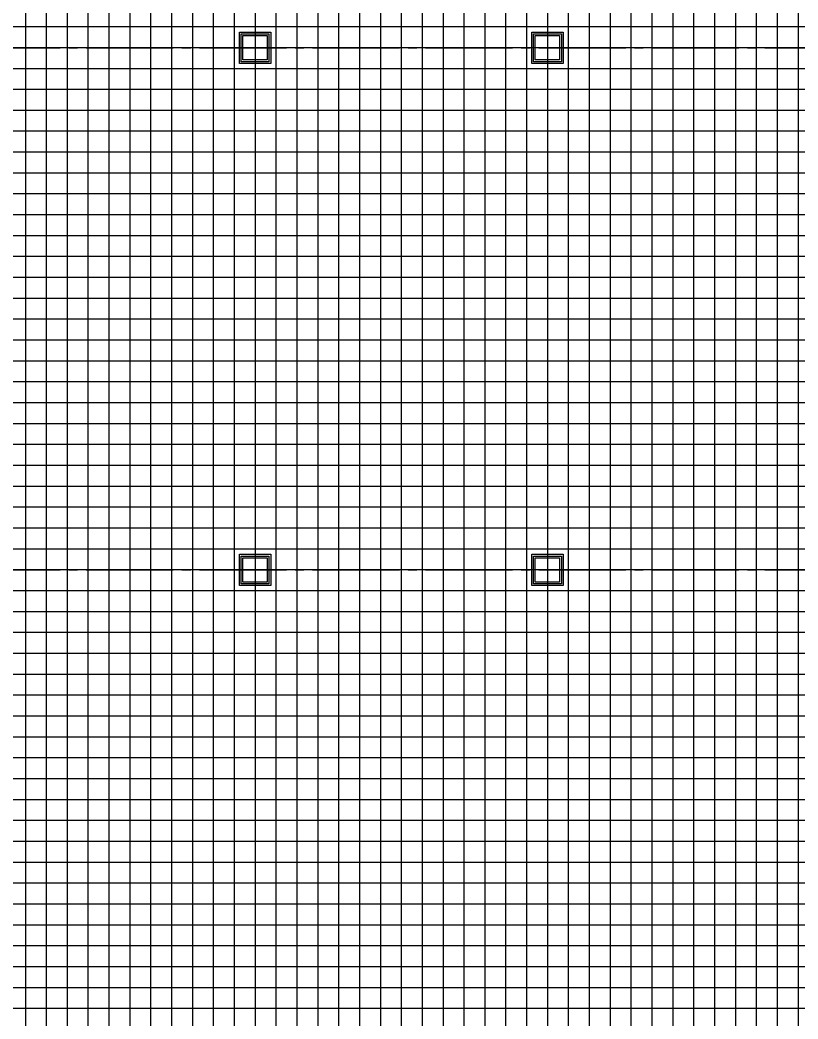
# Model space of a CAD drawing. Header units: millimetres. Extents: x -960 to 41501, y -1010 to 11880.
# Drawn here: x 16965 to 19200, y 4710 to 7580 of the extents above; entities that cross this region are included whole.
import ezdxf
from ezdxf.enums import TextEntityAlignment as Align

# ---------------------------------------------------------------- set-up
doc = ezdxf.new("R2010")
doc.units = ezdxf.units.MM
doc.header["$LTSCALE"] = 100
doc.linetypes.add('X-S-FAB-L10$0$COL-CEN-LIN', pattern=[3.25, 2.5, -0.25, 0.25, -0.25])
for name, color, linetype in [('0-XREF', 7, 'Continuous'), ('188K-SM-03-F10-ARCH-PA-Y2257103$0$K-P1S-4.2-單抗', 53, 'Continuous'), ('188K-SM-03-F10-ARCH-RF-Y2257103$0$0-xref', 7, 'Continuous'), ('188K-SM-03-F10-ARCH-RF-Y2257103$0$K-RF-0.55', 191, 'Continuous'), ('188K-SM-03-F10-ARCH-RF-Y2257103$0$K-RF-0.55-AREA', 6, 'Continuous'), ('X-S-FAB-L10$0$0-DIM-TXT', 8, 'Continuous'), ('X-S-FAB-L10$0$BLOCK', 8, 'Continuous'), ('X-S-FAB-L10$0$CCL', 8, 'X-S-FAB-L10$0$COL-CEN-LIN'), ('X-S-FAB-L10$0$COL-S', 8, 'Continuous')]:
    doc.layers.add(name, color=color, linetype=linetype)
doc.styles.add('X-S-FAB-L10$0$CHINA', font='simplex.shx', dxfattribs={"width": 0.75, "bigfont": 'chineset.shx'})
doc.styles.add('X-S-FAB-L10$0$Standard', font='', dxfattribs={"width": 0.8})
doc.styles.add('X-S-FAB-L10$0$TG_NOTE_TEXT', font='simplex.shx', dxfattribs={"width": 0.75, "bigfont": 'chineset.shx'})
doc.styles.get('X-S-FAB-L10$0$Standard').set_extended_font_data('Microsoft JhengHei')

# ---------------------------------------------------------------- blocks, each defined once
blk = doc.blocks.new('X-S-FAB-L10$0$FAB2-L05')
at = {"layer": 'X-S-FAB-L10$0$CCL'}
for p, q in [((-8520, 11005), (-8520, 0)), ((-7680, 11005), (-7680, 0)), ((-26880, 8220), (1210, 8220)), ((-26880, 6720), (1210, 6720))]:
    blk.add_line(p, q, dxfattribs=at)
at = {"layer": 'X-S-FAB-L10$0$COL-S'}
for points in [[(-8555, 8255), (-8485, 8255), (-8485, 8185), (-8555, 8185)], [(-7715, 8255), (-7645, 8255), (-7645, 8185), (-7715, 8185)], [(-8555, 6755), (-8485, 6755), (-8485, 6685), (-8555, 6685)], [(-7715, 6755), (-7645, 6755), (-7645, 6685), (-7715, 6685)]]:
    blk.add_lwpolyline(points, close=True, dxfattribs=at)
blk = doc.blocks.new('X-S-FAB-L10')
at = {"layer": 'X-S-FAB-L10$0$COL-S'}
for p, q in [((17605, 7535), (17675, 7535)), ((17605, 7465), (17605, 7535)), ((17675, 7535), (17675, 7465)), ((18445, 7535), (18515, 7535)), ((18445, 7465), (18445, 7535)), ((18515, 7535), (18515, 7465)), ((17675, 7465), (17605, 7465)), ((18515, 7465), (18445, 7465)), ((17605, 6035), (17675, 6035)), ((17605, 5965), (17605, 6035)), ((17675, 6035), (17675, 5965)), ((18445, 6035), (18515, 6035)), ((18445, 5965), (18445, 6035)), ((18515, 6035), (18515, 5965)), ((17675, 5965), (17605, 5965)), ((18515, 5965), (18445, 5965))]:
    blk.add_line(p, q, dxfattribs=at)
at = {"layer": 'X-S-FAB-L10$0$BLOCK'}
blk.add_blockref('X-S-FAB-L10$0$FAB2-L05', (26160, -720), dxfattribs=at)
at = {"style": 'X-S-FAB-L10$0$TG_NOTE_TEXT', "width": 0.5, "flags": 1}
for p in [(7463.3, 9020), (18268.3, 8649), (11197.8, 4800.2), (16485.8, 4800.2), (25420.3, 2635), (13360, 320, 0), (7463.3, -33.3)]:
    blk.add_attdef('WH', text='', height=20, dxfattribs=at).set_placement(p, align=Align.BOTTOM_LEFT)
at = {"width": 0.5}
for style, p in [('X-S-FAB-L10$0$TG_NOTE_TEXT', (7585, 9020)), ('X-S-FAB-L10$0$TG_NOTE_TEXT', (18390, 8649)), ('X-S-FAB-L10$0$TG_NOTE_TEXT', (11117.5, 4813.5)), ('X-S-FAB-L10$0$TG_NOTE_TEXT', (16607.5, 4813.5)), ('X-S-FAB-L10$0$TG_NOTE_TEXT', (25350, 2635)), ('X-S-FAB-L10$0$Standard', (13129.4, 325, 0)), ('X-S-FAB-L10$0$TG_NOTE_TEXT', (7585, -20))]:
    blk.add_attdef('DESC', text='', height=10, dxfattribs=dict(at, style=style)).set_placement(p, align=Align.BOTTOM_LEFT)
for tag, style, p in [('TYPE', 'X-S-FAB-L10$0$TG_NOTE_TEXT', (7619.3, 9020)), ('NO', 'X-S-FAB-L10$0$TG_NOTE_TEXT', (7650.1, 9020)), ('TYPE', 'X-S-FAB-L10$0$TG_NOTE_TEXT', (18424.2, 8649)), ('NO', 'X-S-FAB-L10$0$TG_NOTE_TEXT', (18455, 8649)), ('NO', 'X-S-FAB-L10$0$TG_NOTE_TEXT', (11088.6, 4813.5)), ('TYPE', 'X-S-FAB-L10$0$TG_NOTE_TEXT', (11151.8, 4813.5)), ('TYPE', 'X-S-FAB-L10$0$TG_NOTE_TEXT', (16641.8, 4813.5)), ('NO', 'X-S-FAB-L10$0$TG_NOTE_TEXT', (16672.6, 4813.5)), ('NO', 'X-S-FAB-L10$0$TG_NOTE_TEXT', (25313, 2635)), ('TYPE', 'X-S-FAB-L10$0$TG_NOTE_TEXT', (25350, 2635)), ('NO', 'X-S-FAB-L10$0$Standard', (13100, 320, 0)), ('TYPE', 'X-S-FAB-L10$0$Standard', (13129.4, 320, 0)), ('TYPE', 'X-S-FAB-L10$0$TG_NOTE_TEXT', (7619.3, -20)), ('NO', 'X-S-FAB-L10$0$TG_NOTE_TEXT', (7650.1, -20))]:
    blk.add_attdef(tag, text='', height=10, dxfattribs=dict(at, style=style)).set_placement(p, align=Align.BOTTOM_RIGHT)
at = {"style": 'X-S-FAB-L10$0$TG_NOTE_TEXT', "width": 0.5, "flags": 1}
for rotation, p in [(180, (43, 7480)), (180, (943, 7480)), (90, (24310, 3717.8)), (270, (17080, 1711.7))]:
    blk.add_attdef('WH', text='', height=20, rotation=rotation, dxfattribs=at).set_placement(p, align=Align.BOTTOM_LEFT)
at = {"width": 0.5}
for rotation, style, p in [(180, 'X-S-FAB-L10$0$Standard', (317.6, 7480)), (180, 'X-S-FAB-L10$0$Standard', (1217.6, 7480)), (90, 'X-S-FAB-L10$0$TG_NOTE_TEXT', (24310, 3647.5)), (270, 'X-S-FAB-L10$0$TG_NOTE_TEXT', (17080, 1605))]:
    blk.add_attdef('DESC', text='', height=10, rotation=rotation, dxfattribs=dict(at, style=style)).set_placement(p, align=Align.BOTTOM_LEFT)
for tag, rotation, style, p in [('TYPE', 180, 'X-S-FAB-L10$0$Standard', (317.6, 7480)), ('NO', 180, 'X-S-FAB-L10$0$Standard', (347, 7480)), ('TYPE', 180, 'X-S-FAB-L10$0$Standard', (1217.6, 7480)), ('NO', 180, 'X-S-FAB-L10$0$Standard', (1247, 7480)), ('TYPE', 90, 'X-S-FAB-L10$0$TG_NOTE_TEXT', (24310, 3647.5)), ('NO', 90, 'X-S-FAB-L10$0$TG_NOTE_TEXT', (24310, 3610.5)), ('TYPE', 270, 'X-S-FAB-L10$0$TG_NOTE_TEXT', (17080, 1605)), ('NO', 270, 'X-S-FAB-L10$0$TG_NOTE_TEXT', (17080, 1573))]:
    blk.add_attdef(tag, text='', height=10, rotation=rotation, dxfattribs=dict(at, style=style)).set_placement(p, align=Align.BOTTOM_RIGHT)
at = {"layer": 'X-S-FAB-L10$0$0-DIM-TXT', "style": 'X-S-FAB-L10$0$CHINA', "width": 0.75}
for p in [(667.4, 7855.1, -2689.4), (22627.4, 6728.8), (25644.7, 6728.8), (24778.8, 5569.1), (1118.3, 4980), (417.8, 4594.6), (23874.8, 4355), (22927.4, 4330.1), (23749.9, 3901.4), (417.8, 3765.2), (1118.3, 3730), (417.8, 3115.8), (536.9, 2227.8), (16909, 1782.7), (888.4, 880.5), (16977.4, 750), (18878.8, 750), (25641.2, 553.2), (21364, 526.9)]:
    blk.add_attdef('HIG', text='', height=80, dxfattribs=at).set_placement(p, align=Align.MIDDLE_LEFT)
blk = doc.blocks.new('188K-SM-03-F10-ARCH-RF-Y2257103')
at = {"layer": '188K-SM-03-F10-ARCH-RF-Y2257103$0$0-xref'}
blk.add_lwpolyline([(17605, 6035), (17675, 6035), (17675, 5965), (17605, 5965)], close=True, dxfattribs=at)
at = {"layer": '188K-SM-03-F10-ARCH-RF-Y2257103$0$K-RF-0.55'}
for p, q in [((16980, 9010.5), (16980, 2075)), ((17040, 9010.5), (17040, 2075)), ((17100, 9010.5), (17100, 1870)), ((17160, 9010.5), (17160, 1870)), ((17220, 9010.5), (17220, 1870)), ((17280, 9010.5), (17280, 1870)), ((17340, 9010.5), (17340, 1870)), ((17400, 9010.5), (17400, 1870)), ((17460, 9010.5), (17460, 1870)), ((17520, 9010.5), (17520, 1870)), ((17580, 9010.5), (17580, 1870)), ((18540, 9010.5), (18540, 1870)), ((18600, 9010.5), (18600, 1870)), ((18660, 9010.5), (18660, 1870)), ((18720, 9010.5), (18720, 1870)), ((18780, 9010.5), (18780, 1870)), ((18840, 9010.5), (18840, 1870)), ((18900, 9010.5), (18900, 1870)), ((17640, 8629), (17640, 1870)), ((17700, 8629), (17700, 1870)), ((17760, 8629), (17760, 1870)), ((17820, 8629), (17820, 1870)), ((17880, 8629), (17880, 1870)), ((17940, 8629), (17940, 1870)), ((18000, 8629), (18000, 1870)), ((18060, 8629), (18060, 1870)), ((18120, 8629), (18120, 1870)), ((18180, 8629), (18180, 1870)), ((18240, 8629), (18240, 1870)), ((18300, 8629), (18300, 1870)), ((18360, 8629), (18360, 1870)), ((18420, 8629), (18420, 1870)), ((18480, 8629), (18480, 1870)), ((18960, 8595), (18960, 1870)), ((19020, 8595), (19020, 1870)), ((19080, 8595), (19080, 1870)), ((19140, 8595), (19140, 1870)), ((19200, 8595), (19200, 1870)), ((19320, 7560), (1845, 7560)), ((19285, 7500), (1845, 7500)), ((19320, 7440), (1845, 7440)), ((19320, 7380), (1845, 7380)), ((21180, 7320), (1845, 7320)), ((21349.5, 7260), (1845, 7260)), ((21349.5, 7200), (1845, 7200)), ((21349.5, 7140), (1845, 7140)), ((21349.5, 7080), (1845, 7080)), ((21349.5, 7020), (1845, 7020)), ((21349.5, 6960), (1845, 6960)), ((21349.5, 6900), (1845, 6900)), ((21349.5, 6840), (1845, 6840)), ((21349.5, 6780), (1845, 6780)), ((21349.5, 6720), (1845, 6720)), ((21349.5, 6660), (1845, 6660)), ((21349.5, 6600), (1845, 6600)), ((21349.5, 6540), (1845, 6540)), ((21349.5, 6480), (1845, 6480)), ((21349.5, 6420), (1845, 6420)), ((21349.5, 6360), (1845, 6360)), ((21349.5, 6300), (1845, 6300)), ((21349.5, 6240), (1845, 6240)), ((21349.5, 6180), (1845, 6180)), ((21349.5, 6120), (1845, 6120)), ((21349.5, 6060), (1845, 6060)), ((21349.5, 6000), (1845, 6000)), ((24315, 5940), (1845, 5940)), ((24315, 5880), (1845, 5880)), ((24315, 5820), (1845, 5820)), ((24315, 5760), (1845, 5760)), ((24315, 5700), (1845, 5700)), ((24315, 5640), (1845, 5640)), ((24315, 5580), (1845, 5580)), ((23575, 5520), (1845, 5520)), ((23575, 5460), (1845, 5460)), ((23575, 5400), (1845, 5400)), ((23575, 5340), (1845, 5340)), ((23575, 5280), (1845, 5280)), ((23575, 5220), (1845, 5220)), ((23575, 5160), (1845, 5160)), ((23575, 5100), (1845, 5100)), ((23575, 5040), (1845, 5040)), ((23505, 4980), (1845, 4980)), ((23505, 4920), (1845, 4920)), ((23505, 4860), (1845, 4860)), ((23505, 4800), (16697.5, 4800)), ((23505, 4740), (16697.5, 4740))]:
    blk.add_line(p, q, dxfattribs=at)
at = {"layer": '188K-SM-03-F10-ARCH-RF-Y2257103$0$K-RF-0.55-AREA'}
for points in [[(17605, 7535), (17675, 7535), (17675, 7465), (17605, 7465)], [(18445, 7535), (18515, 7535), (18515, 7465), (18445, 7465)], [(18445, 6035), (18515, 6035), (18515, 5965), (18445, 5965)]]:
    blk.add_lwpolyline(points, close=True, dxfattribs=at)
blk = doc.blocks.new('188K-SM-03-F10-ARCH-PA-Y2257103')
at = {"layer": '188K-SM-03-F10-ARCH-PA-Y2257103$0$K-P1S-4.2-單抗'}
for points in [[(17595, 7545), (17685, 7545), (17685, 7455), (17595, 7455)], [(17600, 7540), (17680, 7540), (17680, 7460), (17600, 7460)], [(18435, 7545), (18525, 7545), (18525, 7455), (18435, 7455)], [(18440, 7540), (18520, 7540), (18520, 7460), (18440, 7460)], [(17595, 6045), (17685, 6045), (17685, 5955), (17595, 5955)], [(17600, 6040), (17680, 6040), (17680, 5960), (17600, 5960)], [(18435, 6045), (18525, 6045), (18525, 5955), (18435, 5955)], [(18440, 6040), (18520, 6040), (18520, 5960), (18440, 5960)]]:
    blk.add_lwpolyline(points, close=True, dxfattribs=at)

msp = doc.modelspace()

# ---------------------------------------------------------------- block references
for name in ['X-S-FAB-L10', '188K-SM-03-F10-ARCH-RF-Y2257103']:
    msp.add_blockref(name, (0, 0))
at = {"layer": '0-XREF'}
msp.add_blockref('188K-SM-03-F10-ARCH-PA-Y2257103', (0, 0), dxfattribs=at)

doc.saveas('drawing.dxf')
